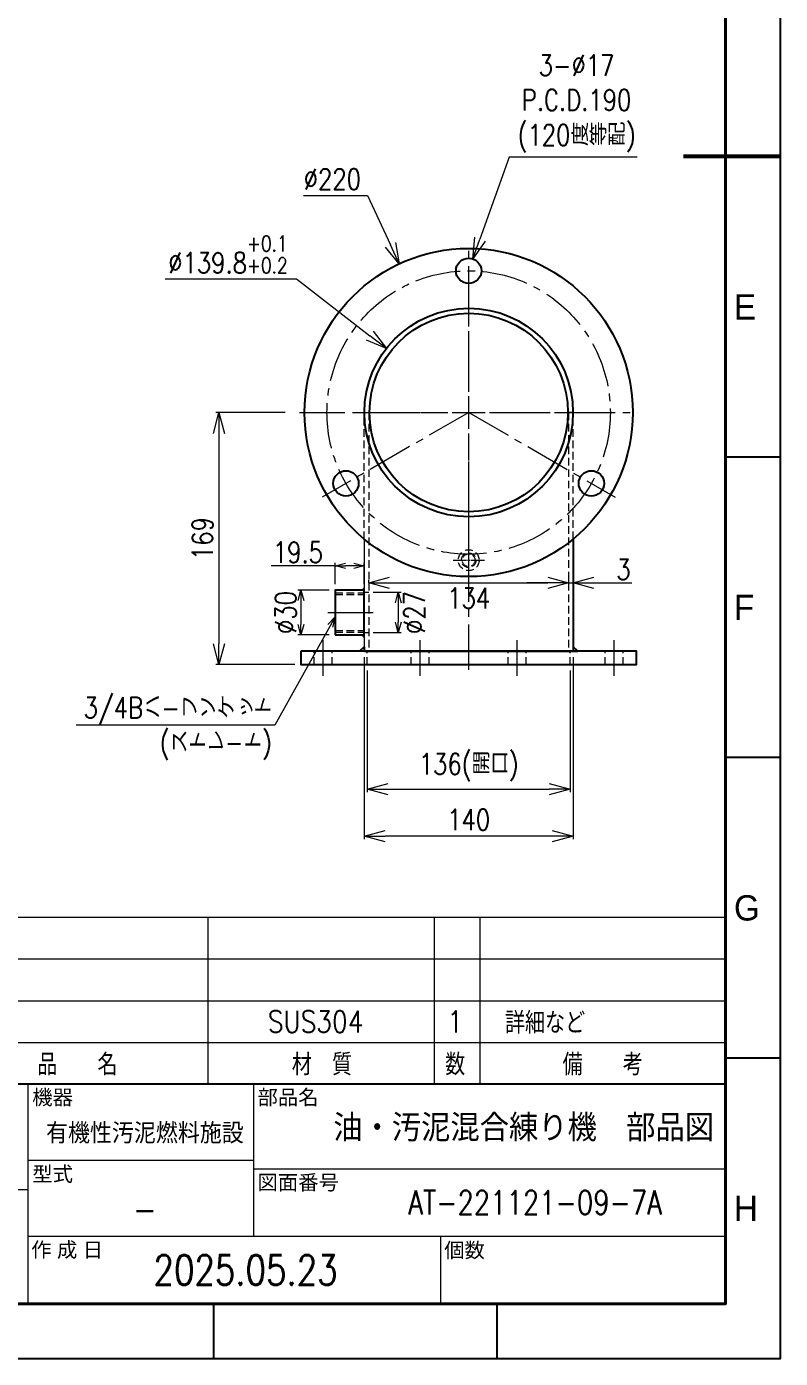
# Model space of a CAD drawing. Header units: millimetres. Extents: x 0 to 4931, y -34 to 1655.
# Drawn here: x 4425 to 4931, y 0 to 893 of the extents above; entities that cross this region are included whole.
import ezdxf
from ezdxf import colors
from ezdxf.entities.mleader import LeaderData, LeaderLine
from ezdxf.enums import TextEntityAlignment as Align
from ezdxf.math import Vec2, Vec3

# ---------------------------------------------------------------- set-up
doc = ezdxf.new("R2010")
doc.units = ezdxf.units.MM
doc.header["$LTSCALE"] = 1.6
doc.header["$PDMODE"] = 99
doc.header["$PDSIZE"] = 1
doc.linetypes.add('CENTER2', pattern=[28.575, 19.05, -3.175, 3.175, -3.175])
doc.linetypes.add('HIDDEN2', pattern=[4.7625, 3.175, -1.5875])
for name, color, linetype, lineweight in [('02_細線', 5, 'Continuous', 13), ('03_かくれ線', 6, 'HIDDEN2', 13), ('04_中心線', 1, 'CENTER2', 9), ('07_寸法線', 3, 'Continuous', 9), ('11_HATCH', 4, 'Continuous', 13), ('99_図枠', 7, 'Continuous', 40)]:
    doc.layers.add(name, color=color, linetype=linetype, lineweight=lineweight)
doc.styles.add('KSS_TXT', font='txt.shx', dxfattribs={"bigfont": 'extfont2.shx'})
doc.styles.add('寸法用', font='simplex.shx', dxfattribs={"width": 0.8, "bigfont": '@extfont2.shx'})
doc.styles.add('表題用', font='MS PGothic.ttf')
doc.dimstyles.new('機械製図用', dxfattribs={"dimtxt": 3.5, "dimasz": 3.5, "dimexe": 2, "dimexo": 0, "dimgap": 1.2, "dimtad": 1, "dimdsep": 46, "dimtxsty": '寸法用', "dimblk": 'OPEN30', "dimcen": 0, "dimclrd": 256, "dimclre": 256, "dimclrt": 7, "dimazin": 2, "dimtm": 1e-09, "dimtfac": 0.75, "dimtmove": 0, "dimatfit": 3, "dimldrblk": 'OPEN30', "dimfxl": 1, "dimlwd": -1, "dimlwe": -1, "dimarcsym": 0})
doc.dimstyles.new('機械製図用$3', dxfattribs={"dimtxt": 3.5, "dimasz": 3.5, "dimexe": 2, "dimexo": 0, "dimgap": 1.2, "dimtad": 1, "dimtih": 1, "dimtoh": 1, "dimdsep": 46, "dimtxsty": '寸法用', "dimblk": 'OPEN30', "dimcen": 0, "dimsd1": 1, "dimclrd": 256, "dimclre": 256, "dimclrt": 7, "dimazin": 2, "dimtm": 1e-09, "dimtfac": 0.75, "dimtofl": 0, "dimtmove": 0, "dimatfit": 3, "dimldrblk": 'OPEN30', "dimfxl": 1, "dimlwd": -1, "dimlwe": -1, "dimarcsym": 0})

# ---------------------------------------------------------------- blocks, each defined once
blk = doc.blocks.new('_Open30')
at = {"color": 0, "linetype": 'ByBlock', "lineweight": -2}
for p, q in [((-1, 0.268), (0, 0)), ((0, 0), (-1, -0.268)), ((0, 0), (-1, 0))]:
    blk.add_line(p, q, dxfattribs=at)
blk = doc.blocks.new('*D260')
at = {"layer": '07_寸法線', "transparency": 16777216}
for p, q in [((4628.18, 514.96), (4607.18, 514.96)), ((4609.18, 507.96), (4609.18, 491.96)), ((4628.18, 484.96), (4607.18, 484.96))]:
    blk.add_line(p, q, dxfattribs=at)
at = {"layer": 'Defpoints', "color": 0, "transparency": 16777216}
for p in [(4632.18, 514.96), (4609.18, 484.96), (4632.18, 484.96)]:
    blk.add_point(p, dxfattribs=at)
at = {"layer": '07_寸法線', "transparency": 16777216, "xscale": 7, "yscale": 7, "zscale": 7}
for p, rotation in [((4609.18, 514.96), 90), ((4609.18, 484.96), 270)]:
    blk.add_blockref('_Open30', p, dxfattribs=dict(at, rotation=rotation))
at = {"layer": '07_寸法線', "color": 7, "transparency": 16777216, "insert": (4599, 499.85), "char_height": 14, "attachment_point": 5, "rotation": 90, "style": '寸法用'}
blk.add_mtext('%%C30', dxfattribs=at)
blk = doc.blocks.new('*D257')
at = {"layer": '07_寸法線', "transparency": 16777216}
for p, q in [((4653.68, 460.96), (4653.68, 379.45)), ((4789.68, 460.96), (4789.68, 379.45)), ((4667.68, 381.45), (4775.68, 381.45))]:
    blk.add_line(p, q, dxfattribs=at)
at = {"layer": 'Defpoints', "color": 0, "transparency": 16777216}
for p in [(4653.68, 464.96), (4789.68, 464.96), (4789.68, 381.45)]:
    blk.add_point(p, dxfattribs=at)
at = {"layer": '07_寸法線', "transparency": 16777216, "xscale": 14, "yscale": 14, "zscale": 14, "rotation": 180}
blk.add_blockref('_Open30', (4653.68, 381.45), dxfattribs=at)
at = {"layer": '07_寸法線', "transparency": 16777216, "xscale": 14, "yscale": 14, "zscale": 14}
blk.add_blockref('_Open30', (4789.68, 381.45), dxfattribs=at)
at = {"layer": '07_寸法線', "color": 7, "transparency": 16777216, "insert": (4721.68, 396.11), "char_height": 14, "attachment_point": 5, "style": '寸法用'}
blk.add_mtext('136(開口)', dxfattribs=at)
blk = doc.blocks.new('*D261')
at = {"layer": '07_寸法線', "transparency": 16777216}
for p, q in [((4632.18, 531.21), (4589.18, 531.21)), ((4632.18, 518.96), (4632.18, 533.21)), ((4644.68, 531.21), (4639.18, 531.21)), ((4651.68, 518.96), (4651.68, 533.21))]:
    blk.add_line(p, q, dxfattribs=at)
at = {"layer": 'Defpoints', "color": 0, "transparency": 16777216}
for p in [(4632.18, 531.21), (4632.18, 514.96), (4651.68, 514.96)]:
    blk.add_point(p, dxfattribs=at)
at = {"layer": '07_寸法線', "transparency": 16777216, "xscale": 7, "yscale": 7, "zscale": 7, "rotation": 180}
blk.add_blockref('_Open30', (4632.18, 531.21), dxfattribs=at)
at = {"layer": '07_寸法線', "transparency": 16777216, "xscale": 7, "yscale": 7, "zscale": 7}
blk.add_blockref('_Open30', (4651.68, 531.21), dxfattribs=at)
at = {"layer": '07_寸法線', "color": 7, "transparency": 16777216, "insert": (4607.18, 540.21), "char_height": 14, "attachment_point": 5, "style": '寸法用'}
blk.add_mtext('19.5', dxfattribs=at)
blk = doc.blocks.new('*D259')
at = {"layer": '07_寸法線', "transparency": 16777216}
for p, q in [((4657.68, 513.46), (4676.45, 513.46)), ((4674.45, 506.46), (4674.45, 493.46)), ((4657.68, 486.46), (4676.45, 486.46))]:
    blk.add_line(p, q, dxfattribs=at)
at = {"layer": 'Defpoints', "color": 0, "transparency": 16777216}
for p in [(4653.68, 513.46), (4653.68, 486.46), (4674.45, 486.46)]:
    blk.add_point(p, dxfattribs=at)
at = {"layer": '07_寸法線', "transparency": 16777216, "xscale": 7, "yscale": 7, "zscale": 7}
for p, rotation in [((4674.45, 513.46), 90), ((4674.45, 486.46), 270)]:
    blk.add_blockref('_Open30', p, dxfattribs=dict(at, rotation=rotation))
at = {"layer": '07_寸法線', "color": 7, "transparency": 16777216, "insert": (4685.25, 499.9), "char_height": 14, "attachment_point": 5, "rotation": 90, "style": '寸法用'}
blk.add_mtext('%%C27', dxfattribs=at)
blk = doc.blocks.new('*D258')
at = {"layer": '07_寸法線', "transparency": 16777216}
for p, q in [((4651.68, 469.96), (4651.68, 348.07)), ((4791.68, 469.96), (4791.68, 348.07)), ((4777.68, 350.07), (4665.68, 350.07))]:
    blk.add_line(p, q, dxfattribs=at)
at = {"layer": 'Defpoints', "color": 0, "transparency": 16777216}
for p in [(4651.68, 473.96), (4791.68, 473.96), (4651.68, 350.07)]:
    blk.add_point(p, dxfattribs=at)
at = {"layer": '07_寸法線', "transparency": 16777216, "xscale": 14, "yscale": 14, "zscale": 14, "rotation": 180}
blk.add_blockref('_Open30', (4651.68, 350.07), dxfattribs=at)
at = {"layer": '07_寸法線', "transparency": 16777216, "xscale": 14, "yscale": 14, "zscale": 14}
blk.add_blockref('_Open30', (4791.68, 350.07), dxfattribs=at)
at = {"layer": '07_寸法線', "color": 7, "transparency": 16777216, "insert": (4721.68, 361.07), "char_height": 14, "attachment_point": 5, "style": '寸法用'}
blk.add_mtext('140', dxfattribs=at)
blk = doc.blocks.new('*D262')
at = {"layer": '07_寸法線', "transparency": 16777216}
for p, q in [((4598.68, 633.96), (4552.23, 633.96)), ((4554.23, 619.96), (4554.23, 478.96)), ((4605.18, 464.96), (4552.23, 464.96))]:
    blk.add_line(p, q, dxfattribs=at)
at = {"layer": 'Defpoints', "color": 0, "transparency": 16777216}
for p in [(4602.68, 633.96), (4554.23, 464.96), (4609.18, 464.96)]:
    blk.add_point(p, dxfattribs=at)
at = {"layer": '07_寸法線', "transparency": 16777216, "xscale": 14, "yscale": 14, "zscale": 14}
for p, rotation in [((4554.23, 633.96), 90), ((4554.23, 464.96), 270)]:
    blk.add_blockref('_Open30', p, dxfattribs=dict(at, rotation=rotation))
at = {"layer": '07_寸法線', "color": 7, "transparency": 16777216, "insert": (4543.23, 549.46), "char_height": 14, "attachment_point": 5, "rotation": 90, "style": '寸法用'}
blk.add_mtext('169', dxfattribs=at)
blk = doc.blocks.new('*U219')
at = {"layer": '04_中心線', "color": 0, "linetype": 'CENTER2', "transparency": 16777216}
for p, q in [((0, 22), (0, 113.5)), ((-113.5, 0), (-22, 0)), ((22, 0), (113.5, 0)), ((0, -113.5), (0, -22))]:
    blk.add_line(p, q, dxfattribs=at)
at = {"layer": '04_中心線', "color": 0, "linetype": 'Continuous', "transparency": 16777216}
for p, q in [((0, -11), (0, 11)), ((-11, 0), (11, 0))]:
    blk.add_line(p, q, dxfattribs=at)
blk = doc.blocks.new('*D220')
at = {"layer": '07_寸法線', "transparency": 16777216}
for p, q in [((4748.9, 805.04), (4729.26, 750.14)), ((4834.7, 805.04), (4748.9, 805.04))]:
    blk.add_line(p, q, dxfattribs=at)
at = {"layer": 'Defpoints', "color": 0, "transparency": 16777216}
for p in [(4724.55, 736.96), (4718.82, 720.96)]:
    blk.add_point(p, dxfattribs=at)
at = {"layer": '07_寸法線', "transparency": 16777216, "xscale": 14, "yscale": 14, "zscale": 14, "rotation": 250.3145684290813}
blk.add_blockref('_Open30', (4724.55, 736.96), dxfattribs=at)
at = {"layer": '07_寸法線', "color": 7, "transparency": 16777216, "insert": (4794, 841.04), "char_height": 14, "attachment_point": 5, "style": '寸法用'}
blk.add_mtext('3-∅17\\PP.C.D.190\\P(120度等配)', dxfattribs=at)
blk = doc.blocks.new('*D253')
at = {"layer": '07_寸法線', "transparency": 16777216}
for p, q in [((4610.83, 779.37), (4653.79, 779.37)), ((4653.79, 779.37), (4669.23, 746.32))]:
    blk.add_line(p, q, dxfattribs=at)
at = {"layer": 'Defpoints', "color": 0, "transparency": 16777216}
for p in [(4675.15, 733.63), (4768.22, 534.29)]:
    blk.add_point(p, dxfattribs=at)
at = {"layer": '07_寸法線', "transparency": 16777216, "xscale": 14, "yscale": 14, "zscale": 14, "rotation": 295.0273651487907}
blk.add_blockref('_Open30', (4675.15, 733.63), dxfattribs=at)
at = {"layer": '07_寸法線', "color": 7, "transparency": 16777216, "insert": (4630.29, 790.37), "char_height": 14, "attachment_point": 5, "style": '寸法用'}
blk.add_mtext('∅220', dxfattribs=at)
blk = doc.blocks.new('*D252')
at = {"layer": '07_寸法線', "transparency": 16777216}
for p, q in [((4518.29, 723.63), (4606.29, 723.63)), ((4606.29, 723.63), (4655.43, 685.44))]:
    blk.add_line(p, q, dxfattribs=at)
at = {"layer": 'Defpoints', "color": 0, "transparency": 16777216}
for p in [(4666.49, 676.85), (4776.88, 591.07)]:
    blk.add_point(p, dxfattribs=at)
at = {"layer": '07_寸法線', "transparency": 16777216, "xscale": 14, "yscale": 14, "zscale": 14, "rotation": 322.1513711187202}
blk.add_blockref('_Open30', (4666.49, 676.85), dxfattribs=at)
at = {"layer": '07_寸法線', "color": 7, "transparency": 16777216, "insert": (4560.29, 739.88), "char_height": 14, "attachment_point": 5, "style": '寸法用'}
blk.add_mtext('∅139.8{\\H10.5;\\S+0.1^ +0.2;}', dxfattribs=at)
blk = doc.blocks.new('*U254')
at = {"layer": '04_中心線', "color": 0, "linetype": 'CENTER2', "transparency": 16777216}
for p, q in [((0, 13.98), (0, 73.4)), ((-73.4, 0), (-13.98, 0)), ((13.98, 0), (73.4, 0)), ((0, -73.4), (0, -13.98))]:
    blk.add_line(p, q, dxfattribs=at)
at = {"layer": '04_中心線', "color": 0, "linetype": 'Continuous', "transparency": 16777216}
for p, q in [((-6.99, 0), (6.99, 0)), ((0, -6.99), (0, 6.99))]:
    blk.add_line(p, q, dxfattribs=at)
blk = doc.blocks.new('*D256')
at = {"layer": '07_寸法線', "transparency": 16777216}
for p, q in [((4654.68, 519.76), (4654.68, 521.76)), ((4668.68, 519.76), (4774.68, 519.76)), ((4788.68, 526.57), (4788.68, 517.76))]:
    blk.add_line(p, q, dxfattribs=at)
at = {"layer": 'Defpoints', "color": 0, "transparency": 16777216}
for p in [(4654.68, 519.76), (4788.68, 526.57), (4788.68, 519.76)]:
    blk.add_point(p, dxfattribs=at)
at = {"layer": '07_寸法線', "transparency": 16777216, "xscale": 14, "yscale": 14, "zscale": 14, "rotation": 180}
blk.add_blockref('_Open30', (4654.68, 519.76), dxfattribs=at)
at = {"layer": '07_寸法線', "transparency": 16777216, "xscale": 14, "yscale": 14, "zscale": 14}
blk.add_blockref('_Open30', (4788.68, 519.76), dxfattribs=at)
at = {"layer": '07_寸法線', "color": 7, "transparency": 16777216, "insert": (4721.68, 509.54), "char_height": 14, "attachment_point": 5, "style": '寸法用'}
blk.add_mtext('134', dxfattribs=at)
blk = doc.blocks.new('*U255')
at = {"layer": '04_中心線', "color": 0, "linetype": 'CENTER2', "transparency": 16777216}
for p, q in [((0, 1.4), (0, 32.6)), ((-10.5, 0), (-1.4, 0)), ((1.4, 0), (10.5, 0)), ((0, -73.5), (0, -1.4))]:
    blk.add_line(p, q, dxfattribs=at)
at = {"layer": '04_中心線', "color": 0, "linetype": 'Continuous', "transparency": 16777216}
for p, q in [((-0.7, 0), (0.7, 0)), ((0, -0.7), (0, 0.7))]:
    blk.add_line(p, q, dxfattribs=at)
blk = doc.blocks.new('*D275')
at = {"layer": '07_寸法線', "transparency": 16777216}
for p, q in [((4791.68, 526.92), (4791.68, 517.76)), ((4774.68, 519.76), (4760.68, 519.76)), ((4788.68, 521.92), (4788.68, 517.76)), ((4788.68, 519.76), (4791.68, 519.76)), ((4805.68, 519.76), (4831.15, 519.76))]:
    blk.add_line(p, q, dxfattribs=at)
at = {"layer": 'Defpoints', "color": 0, "transparency": 16777216}
for p in [(4791.68, 526.92), (4788.68, 521.92), (4791.68, 519.76)]:
    blk.add_point(p, dxfattribs=at)
at = {"layer": '07_寸法線', "transparency": 16777216, "xscale": 14, "yscale": 14, "zscale": 14}
blk.add_blockref('_Open30', (4788.68, 519.76), dxfattribs=at)
at = {"layer": '07_寸法線', "transparency": 16777216, "xscale": 14, "yscale": 14, "zscale": 14, "rotation": 180}
blk.add_blockref('_Open30', (4791.68, 519.76), dxfattribs=at)
at = {"layer": '07_寸法線', "color": 7, "transparency": 16777216, "insert": (4825.42, 528.76), "char_height": 14, "attachment_point": 5, "style": '寸法用'}
blk.add_mtext('3', dxfattribs=at)

msp = doc.modelspace()

# ---------------------------------------------------------------- linework, layer by layer
at = {"color": 0}
msp.add_line((4651.784, 473.959), (4791.584, 473.959), dxfattribs=at)
msp.add_lwpolyline([(4791.684, 549.106), (4791.684, 473.959), (4788.684, 473.959)], dxfattribs=at)
msp.add_lwpolyline([(4632.184, 484.959), (4651.684, 484.959), (4651.684, 514.959), (4632.184, 514.959)], close=True)
msp.add_lwpolyline([(4609.184, 473.959), (4609.184, 464.959), (4834.184, 464.959), (4834.184, 473.959)], close=True, dxfattribs=at)
at = {"color": 3}
for points in [[(4651.684, 476.959), (4651.684, 473.959), (4648.57, 473.959), (4651.684, 476.959)], [(4791.684, 476.959), (4791.684, 473.959), (4794.797, 473.959), (4791.684, 476.959)]]:
    msp.add_lwpolyline(points, dxfattribs=at)
for centre, radius in [((4721.684, 633.959), 110), ((4721.684, 728.959), 8.5), ((4721.684, 633.959), 69.9), ((4721.684, 633.959), 69.9), ((4721.684, 633.959), 66.5), ((4639.412, 586.459), 8.5), ((4803.956, 586.459), 8.5)]:
    msp.add_circle(centre, radius)
at = {"layer": '02_細線'}
for p, q in [((4289.079, 295.681), (4893.903, 295.681)), ((4546.714, 295.681), (4546.714, 183.693)), ((4698.648, 295.681), (4698.648, 183.693)), ((4729.172, 295.681), (4729.172, 183.693)), ((4289.079, 267.684), (4893.903, 267.684)), ((4289.079, 239.687), (4893.903, 239.687)), ((4289.079, 211.69), (4893.903, 211.69))]:
    msp.add_line(p, q, dxfattribs=at)
at = {"layer": '03_かくれ線'}
for p, q in [((4651.784, 633.959), (4655.184, 633.959)), ((4788.184, 633.959), (4791.584, 633.959)), ((4632.184, 513.179), (4651.684, 513.179)), ((4632.184, 512.017), (4651.684, 512.017)), ((4651.684, 513.459), (4654.684, 513.459)), ((4632.184, 487.9), (4651.684, 487.9)), ((4632.184, 486.738), (4651.684, 486.738)), ((4651.684, 486.459), (4654.684, 486.459)), ((4618.184, 464.959), (4618.184, 473.959)), ((4630.184, 464.959), (4630.184, 473.959)), ((4653.684, 464.959), (4653.684, 473.959)), ((4683.184, 464.959), (4683.184, 473.959)), ((4695.184, 464.959), (4695.184, 473.959)), ((4748.184, 464.959), (4748.184, 473.959)), ((4760.184, 464.959), (4760.184, 473.959)), ((4789.684, 464.959), (4789.684, 473.959)), ((4813.184, 464.959), (4813.184, 473.959)), ((4825.184, 464.959), (4825.184, 473.959))]:
    msp.add_line(p, q, dxfattribs=at)
for points in [[(4651.684, 549.106), (4651.684, 633.959), (4654.684, 633.959), (4654.684, 473.959)], [(4791.684, 549.106), (4791.684, 633.959), (4788.684, 633.959), (4788.684, 473.959)]]:
    msp.add_lwpolyline(points, dxfattribs=at)
for radius in [7, 4.864, 4.283]:
    msp.add_circle((4721.684, 534.959), radius, dxfattribs=at)
at = {"layer": '04_中心線'}
for p, q in [((4721.684, 633.959), (4623.39, 577.209)), ((4721.684, 633.959), (4819.978, 577.209)), ((4627.309, 499.959), (4656.559, 499.959)), ((4648.684, 499.959), (4657.684, 499.959)), ((4624.184, 457.545), (4624.184, 481.331)), ((4689.184, 457.545), (4689.184, 481.331)), ((4754.184, 457.545), (4754.184, 481.331)), ((4819.184, 457.545), (4819.184, 481.331))]:
    msp.add_line(p, q, dxfattribs=at)
msp.add_circle((4721.684, 633.959), 95, dxfattribs=at)
at = {"layer": '07_寸法線', "color": 0}
msp.add_lwpolyline([(4651.684, 549.106), (4651.684, 473.959), (4654.684, 473.959)], dxfattribs=at)
at = {"layer": '11_HATCH'}
for points in [[(4650.184, 514.959), (4651.684, 514.959), (4651.684, 516.459), (4650.184, 514.959)], [(4650.184, 484.959), (4651.684, 484.959), (4651.684, 483.459), (4650.184, 484.959)]]:
    msp.add_lwpolyline(points, dxfattribs=at)
at = {"layer": '99_図枠', "lineweight": 53}
msp.add_line((4930.674, 805.478), (4865.617, 805.478), dxfattribs=at)
at = {"layer": '99_図枠', "lineweight": 25}
for p, q in [((4930.674, 604.067), (4893.903, 604.067)), ((4930.674, 402.657), (4893.903, 402.657)), ((4930.674, 201.246), (4893.903, 201.246)), ((4550.91, 0), (4550.91, 36.607)), ((4740.792, 0), (4740.792, 36.607))]:
    msp.add_line(p, q, dxfattribs=at)
at = {"layer": '99_図枠', "lineweight": 13}
for p, q in [((4426.332, 36.607), (4426.332, 183.693)), ((4577.379, 183.693), (4577.379, 81.864)), ((4426.332, 132.778), (4577.379, 132.778)), ((4577.379, 127.121), (4893.903, 127.121)), ((4426.332, 112.978), (4101.903, 112.978)), ((4426.332, 81.864), (4893.903, 81.864)), ((4702.874, 81.864), (4702.874, 36.607))]:
    msp.add_line(p, q, dxfattribs=at)
at = {"layer": '99_図枠'}
msp.add_lwpolyline([(2762.292, 36.607), (4893.903, 36.607), (4893.903, 1574.349), (2762.292, 1574.349)], close=True, dxfattribs=at)
at = {"layer": '99_図枠', "lineweight": 25}
msp.add_lwpolyline([(4101.903, 36.607), (4893.903, 36.607), (4893.903, 183.693), (4101.903, 183.693)], close=True, dxfattribs=at)
at = {"layer": 'Defpoints'}
msp.add_lwpolyline([(2652.09, 0), (4930.674, 0), (4930.674, 1611.12), (2652.09, 1611.12)], close=True, dxfattribs=at)

# ---------------------------------------------------------------- block references
at = {"layer": '04_中心線', "linetype": 'CENTER2'}
for name, p in [('*U219', (4721.684, 633.959)), ('*U254', (4721.684, 633.959)), ('*U255', (4721.684, 534.959))]:
    msp.add_blockref(name, p, dxfattribs=at)

# ---------------------------------------------------------------- texts
at = {"style": 'KSS_TXT', "width": 0.85}
msp.add_attdef('SUS304', text='', height=14.4, dxfattribs=at).set_placement((4587.03, 225.688), align=Align.MIDDLE_LEFT)
for tag, height, style, width, p in [('1', 14.4, 'KSS_TXT', 0.85, (4712.646, 225.688)), ('詳細など', 14.4, 'KSS_TXT', 0.85, (4772.867, 225.688)), ('部\u3000\u3000品\u3000\u3000名', 14.4, 'KSS_TXT', 0.85, (4439.134, 197.691)), ('材\u3000質', 14.4, 'KSS_TXT', 0.85, (4623.311, 197.691)), ('数', 14.4, 'KSS_TXT', 0.85, (4712.646, 197.691)), ('備\u3000\u3000考', 14.4, 'KSS_TXT', 0.85, (4811.538, 197.691)), ('油・汚泥混合練り機\u3000部品図', 16, '表題用', 0.9, (4758.532, 155.407)), ('有機性汚泥燃料施設', 12, '表題用', 0.9, (4504.58, 151.595)), ('AT-221121-09-7A', 16, '寸法用', 0.8, (4766.269, 104.493)), ('-', 16, 'KSS_TXT', 0.9, (4504.547, 99.821)), ('2025.05.23', 20, '寸法用', 0.8, (4572.103, 59.236))]:
    msp.add_attdef(tag, text='', height=height, dxfattribs=dict(style=style, width=width)).set_placement(p, align=Align.MIDDLE)
at = {"layer": '99_図枠', "lineweight": 13, "style": '表題用'}
for s, p in [('E', (4899.56, 704.773)), ('F', (4899.56, 503.362)), ('G', (4899.56, 301.951)), ('H', (4899.56, 100.541))]:
    msp.add_text(s, height=16.971, dxfattribs=at).set_placement(p, align=Align.MIDDLE_LEFT)
at = {"layer": '99_図枠', "style": '表題用'}
for s, p in [('機器', (4429.05, 175.001)), ('部品名', (4580.098, 175.001)), ('型式', (4429.05, 123.587)), ('図面番号', (4580.098, 117.93)), ('作 成 日', (4428.36, 72.792)), ('個数', (4705.249, 72.516))]:
    msp.add_text(s, height=10, dxfattribs=at).set_placement(p, align=Align.MIDDLE_LEFT)

# ---------------------------------------------------------------- dimensions: what is measured, and where the dimension line sits
at = {"layer": '07_寸法線'}
dim = msp.add_diameter_dim_2p(p1=(4718.821, 720.955), p2=(4724.547, 736.962), text='3-<>\\PP.C.D.190\\P(120度等配)', dimstyle='機械製図用$3', override={"dimtxt": 14, "dimasz": 14, "dimgap": 2}, dxfattribs=at)
dim.commit()
dim.dimension.update_dxf_attribs({"geometry": '*D220', "text_midpoint": (4794.004, 805.042), "dimtype": 163})
for p1, p2, override, picture, middle in [((4768.22, 534.287), (4675.148, 733.63), {"dimtxt": 14, "dimasz": 14, "dimgap": 4}, '*D253', (4630.294, 779.368)), ((4776.879, 591.069), (4666.488, 676.848), {"dimtxt": 14, "dimasz": 14, "dimgap": 4, "dimtol": 1, "dimtp": 0.1, "dimtm": -0.2}, '*D252', (4560.288, 723.626))]:
    dim = msp.add_diameter_dim_2p(p1=p1, p2=p2, dimstyle='機械製図用$3', override=override, dxfattribs=at)
    dim.commit()
    dim.dimension.update_dxf_attribs({"geometry": picture, "text_midpoint": middle, "dimtype": 163})
for base, p1, p2, angle, override, picture, middle in [((4554.228, 464.959), (4602.684, 633.959), (4609.184, 464.959), 90, {"dimtxt": 14, "dimasz": 14, "dimexo": 4, "dimgap": 4}, '*D262', (4543.228, 549.459)), ((4791.684, 519.762), (4788.684, 521.923), (4791.684, 526.923), 180, {"dimtxt": 14, "dimasz": 14, "dimgap": 2}, '*D275', (4825.417, 528.762))]:
    dim = msp.add_linear_dim(base=base, p1=p1, p2=p2, angle=angle, dimstyle='機械製図用', override=override, dxfattribs=at)
    dim.commit()
    dim.dimension.update_dxf_attribs({"geometry": picture, "text_midpoint": middle})
for base, p1, p2, override, picture, middle in [((4632.184, 531.206), (4651.684, 514.959), (4632.184, 514.959), {"dimtxt": 14, "dimasz": 7, "dimexo": 4, "dimgap": 2}, '*D261', (4607.184, 540.206)), ((4651.684, 350.074), (4791.684, 473.959), (4651.684, 473.959), {"dimtxt": 14, "dimasz": 14, "dimexo": 4, "dimgap": 4}, '*D258', (4721.684, 361.074))]:
    dim = msp.add_linear_dim(base=base, p1=p1, p2=p2, dimstyle='機械製図用', override=override, dxfattribs=at)
    dim.commit()
    dim.dimension.update_dxf_attribs({"geometry": picture, "text_midpoint": middle})
dim = msp.add_linear_dim(base=(4788.684, 519.762), p1=(4654.684, 519.762), p2=(4788.684, 526.57), dimstyle='機械製図用', override={"dimtxt": 14, "dimasz": 14, "dimgap": 2, "dimtmove": 2}, dxfattribs=at)
dim.commit()
dim.dimension.update_dxf_attribs({"geometry": '*D256', "text_midpoint": (4721.684, 509.542), "dimtype": 160})
for base, p1, p2, override, picture, middle in [((4609.184, 484.959), (4632.184, 514.959), (4632.184, 484.959), {"dimtxt": 14, "dimasz": 7, "dimexo": 4, "dimtmove": 2}, '*D260', (4598.998, 499.85)), ((4674.451, 486.459), (4653.684, 513.459), (4653.684, 486.459), {"dimtxt": 14, "dimasz": 7, "dimexo": 4, "dimgap": 4, "dimtmove": 2}, '*D259', (4685.248, 499.9))]:
    dim = msp.add_linear_dim(base=base, p1=p1, p2=p2, angle=90, text='%%C<>', dimstyle='機械製図用', override=override, dxfattribs=at)
    dim.commit()
    dim.dimension.update_dxf_attribs({"geometry": picture, "text_midpoint": middle, "dimtype": 160})
dim = msp.add_linear_dim(base=(4789.684, 381.447), p1=(4653.684, 464.959), p2=(4789.684, 464.959), text='<>(開口)', dimstyle='機械製図用', override={"dimtxt": 14, "dimasz": 14, "dimexo": 4, "dimgap": 4}, dxfattribs=at)
dim.commit()
dim.dimension.update_dxf_attribs({"geometry": '*D257', "text_midpoint": (4721.684, 396.114)})

# ---------------------------------------------------------------- leaders
ml = msp.add_multileader_mtext('Standard', dxfattribs=at)
ml.set_content('3/4Bハ-フソケット\\P(ストレ-ト)', color=7, style='寸法用')
ml.set_leader_properties(color=256, linetype='ByLayer', lineweight=-1)
ml.set_arrow_properties(name='OPEN30')
ml.build(insert=Vec2(0, 0))
ml.multileader.update_dxf_attribs({"has_dogleg": 0, "text_left_attachment_type": 6, "text_right_attachment_type": 6, "arrow_head_size": 7})
ctx = ml.context
ctx.base_point, ctx.char_height, ctx.arrow_head_size, ctx.plane_origin = Vec3(4451.943, 424.457), 14, 7, Vec3(4351.418, 159.143)
ctx.left_attachment, ctx.right_attachment, ctx.text_align_type = 6, 6, 2
notes = []
notes.append((ctx, [(0, (1, 1, 0), (4599.73, 424.457), (-1, 0), 8, [(0, [(4632.184, 497.045)], 0, [])])]))
ctx.mtext.insert, ctx.mtext.alignment, ctx.mtext.flow_direction = Vec3(4589.73, 443.124), 3, 5
for ctx, leaders in notes:
    for number, flags, end, landing, length, lines in leaders:
        leader = LeaderData()
        leader.index, (leader.has_last_leader_line, leader.has_dogleg_vector, leader.attachment_direction) = number, flags
        leader.last_leader_point, leader.dogleg_vector, leader.dogleg_length = Vec3(end), Vec3(landing), length
        for number, points, colour, breaks in lines:
            line = LeaderLine()
            line.index, line.vertices, line.color, line.breaks = number, Vec3.list(points), colors.encode_raw_color(colour), breaks
            leader.lines.append(line)
        ctx.leaders.append(leader)

doc.saveas('drawing.dxf')
